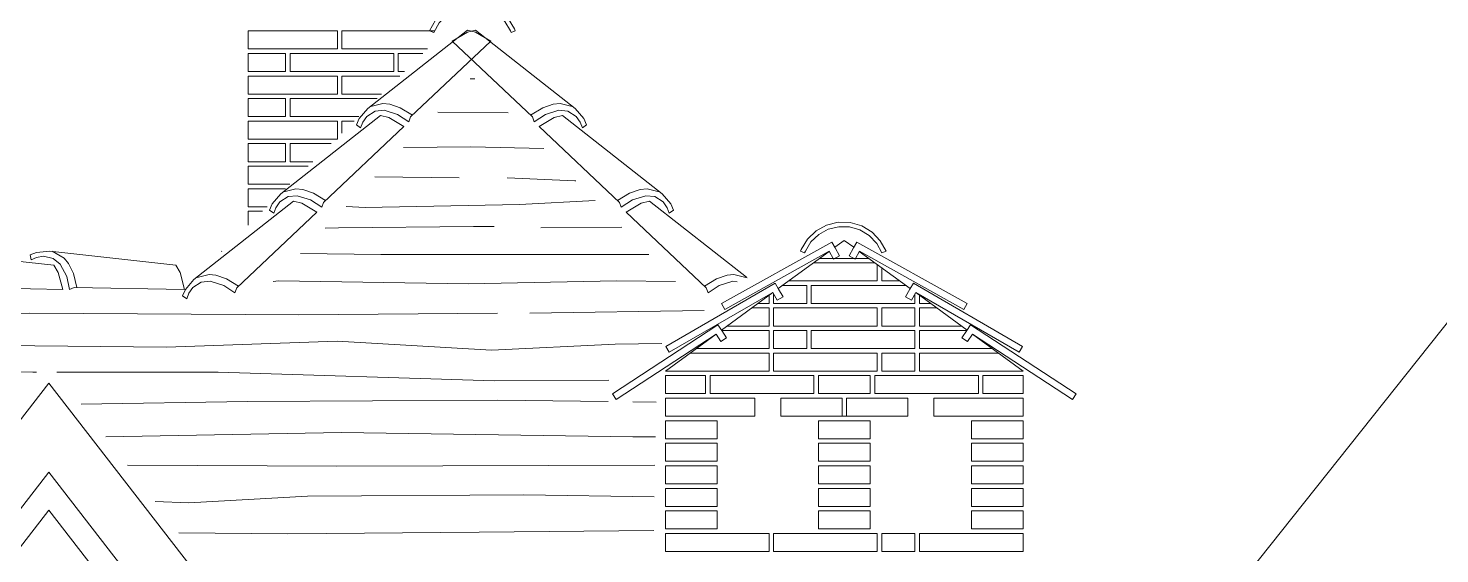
# Model space of a CAD drawing. Header units: millimetres. Extents: x -17502 to -16646, y 1856 to 2034.
# Drawn here: x -17195.459 to -17192.328, y 1875.379 to 1876.545 of the extents above; entities that cross this region are included whole.
import ezdxf

# ---------------------------------------------------------------- set-up
doc = ezdxf.new("R2010")
doc.units = ezdxf.units.MM
doc.layers.get('0').update_dxf_attribs({"lineweight": 9})
doc.layers.add('blocs', color=7, linetype='Continuous')
doc.layers.add('COUPE', color=7, linetype='Continuous', lineweight=9)

msp = doc.modelspace()

# ---------------------------------------------------------------- linework, layer by layer
at = {"lineweight": 9}
for points in [[(-17194.971, 1876.5389), (-17194.7735, 1876.5389), (-17194.7735, 1876.4989), (-17194.971, 1876.4989)], [(-17194.8885, 1876.4889), (-17194.971, 1876.4889), (-17194.971, 1876.4489), (-17194.8885, 1876.4489)], [(-17194.8785, 1876.4889), (-17194.6485, 1876.4889), (-17194.6485, 1876.4489), (-17194.8785, 1876.4489)], [(-17194.971, 1876.4389), (-17194.7735, 1876.4389), (-17194.7735, 1876.3989), (-17194.971, 1876.3989)], [(-17194.8885, 1876.3889), (-17194.971, 1876.3889), (-17194.971, 1876.3489), (-17194.8885, 1876.3489)], [(-17194.971, 1876.3389), (-17194.7735, 1876.3389), (-17194.7735, 1876.2989), (-17194.971, 1876.2989)], [(-17194.8885, 1876.2889), (-17194.971, 1876.2889), (-17194.971, 1876.2489), (-17194.8885, 1876.2489)], [(-17193.5759, 1875.9245), (-17193.8059, 1875.9245), (-17193.8059, 1875.8845), (-17193.5759, 1875.8845)], [(-17193.4921, 1875.9245), (-17193.5659, 1875.9245), (-17193.5659, 1875.8845), (-17193.4921, 1875.8845)], [(-17193.8059, 1875.8745), (-17193.7321, 1875.8745), (-17193.7321, 1875.8345), (-17193.8059, 1875.8345)], [(-17193.7221, 1875.8745), (-17193.4921, 1875.8745), (-17193.4921, 1875.8345), (-17193.7221, 1875.8345)], [(-17193.5759, 1875.8245), (-17193.8059, 1875.8245), (-17193.8059, 1875.7845), (-17193.5759, 1875.7845)], [(-17193.4921, 1875.8245), (-17193.5659, 1875.8245), (-17193.5659, 1875.7845), (-17193.4921, 1875.7845)], [(-17193.9565, 1875.7345), (-17194.0459, 1875.7345), (-17194.0459, 1875.7745), (-17193.9565, 1875.7745)], [(-17193.9465, 1875.7745), (-17193.7165, 1875.7745), (-17193.7165, 1875.7345), (-17193.9465, 1875.7345)], [(-17193.5915, 1875.7345), (-17193.7065, 1875.7345), (-17193.7065, 1875.7745), (-17193.5915, 1875.7745)], [(-17193.3515, 1875.7745), (-17193.5815, 1875.7745), (-17193.5815, 1875.7345), (-17193.3515, 1875.7345)], [(-17193.3415, 1875.7345), (-17193.2521, 1875.7345), (-17193.2521, 1875.7745), (-17193.3415, 1875.7745)], [(-17196.1573, 1874.99), (-17196.0085, 1874.99), (-17195.4136, 1875.7581), (-17194.8186, 1874.99), (-17194.6698, 1874.99), (-17194.6698, 1874.9166), (-17194.915, 1874.9166), (-17195.4136, 1875.5603), (-17195.9121, 1874.9166), (-17196.1573, 1874.9166)], [(-17194.0459, 1875.7245), (-17193.8474, 1875.7245), (-17193.8474, 1875.6845), (-17194.0459, 1875.6845)], [(-17193.7899, 1875.7245), (-17193.654, 1875.7245), (-17193.654, 1875.6845), (-17193.7899, 1875.6845)], [(-17193.5081, 1875.7245), (-17193.644, 1875.7245), (-17193.644, 1875.6845), (-17193.5081, 1875.6845)], [(-17193.2521, 1875.6845), (-17193.4506, 1875.6845), (-17193.4506, 1875.7245), (-17193.2521, 1875.7245)], [(-17194.0459, 1875.6345), (-17193.9309, 1875.6345), (-17193.9309, 1875.6745), (-17194.0459, 1875.6745)], [(-17193.5915, 1875.6345), (-17193.7065, 1875.6345), (-17193.7065, 1875.6745), (-17193.5915, 1875.6745)], [(-17193.2521, 1875.6345), (-17193.3671, 1875.6345), (-17193.3671, 1875.6745), (-17193.2521, 1875.6745)], [(-17194.0459, 1875.5845), (-17193.9309, 1875.5845), (-17193.9309, 1875.6245), (-17194.0459, 1875.6245)], [(-17193.5915, 1875.5845), (-17193.7065, 1875.5845), (-17193.7065, 1875.6245), (-17193.5915, 1875.6245)], [(-17193.2521, 1875.5845), (-17193.3671, 1875.5845), (-17193.3671, 1875.6245), (-17193.2521, 1875.6245)], [(-17196.1573, 1874.9166), (-17195.9121, 1874.9166), (-17195.4136, 1875.5603), (-17194.915, 1874.9166), (-17194.6698, 1874.9166), (-17194.6698, 1874.8649), (-17194.9403, 1874.8649), (-17195.4136, 1875.4758), (-17195.8868, 1874.8649), (-17196.1573, 1874.8649)], [(-17194.0459, 1875.5345), (-17193.9309, 1875.5345), (-17193.9309, 1875.5745), (-17194.0459, 1875.5745)], [(-17193.5915, 1875.5345), (-17193.7065, 1875.5345), (-17193.7065, 1875.5745), (-17193.5915, 1875.5745)], [(-17193.2521, 1875.5345), (-17193.3671, 1875.5345), (-17193.3671, 1875.5745), (-17193.2521, 1875.5745)], [(-17194.0459, 1875.4845), (-17193.9309, 1875.4845), (-17193.9309, 1875.5245), (-17194.0459, 1875.5245)], [(-17193.5915, 1875.4845), (-17193.7065, 1875.4845), (-17193.7065, 1875.5245), (-17193.5915, 1875.5245)], [(-17193.2521, 1875.4845), (-17193.3671, 1875.4845), (-17193.3671, 1875.5245), (-17193.2521, 1875.5245)], [(-17194.0459, 1875.4345), (-17193.9309, 1875.4345), (-17193.9309, 1875.4745), (-17194.0459, 1875.4745)], [(-17193.5915, 1875.4345), (-17193.7065, 1875.4345), (-17193.7065, 1875.4745), (-17193.5915, 1875.4745)], [(-17193.2521, 1875.4345), (-17193.3671, 1875.4345), (-17193.3671, 1875.4745), (-17193.2521, 1875.4745)], [(-17194.0459, 1875.4245), (-17193.8159, 1875.4245), (-17193.8159, 1875.3845), (-17194.0459, 1875.3845)], [(-17193.5759, 1875.4245), (-17193.8059, 1875.4245), (-17193.8059, 1875.3845), (-17193.5759, 1875.3845)], [(-17193.4921, 1875.4245), (-17193.5659, 1875.4245), (-17193.5659, 1875.3845), (-17193.4921, 1875.3845)], [(-17193.2521, 1875.4245), (-17193.4821, 1875.4245), (-17193.4821, 1875.3845), (-17193.2521, 1875.3845)]]:
    msp.add_lwpolyline(points, close=True, dxfattribs=at)
for points in [[(-17194.5575, 1876.5389), (-17194.7635, 1876.5389), (-17194.7635, 1876.4989), (-17194.5736, 1876.4989)], [(-17194.5837, 1876.4889), (-17194.6385, 1876.4889), (-17194.6385, 1876.4489), (-17194.6244, 1876.4489)], [(-17194.6346, 1876.4389), (-17194.7635, 1876.4389), (-17194.7635, 1876.3989), (-17194.6752, 1876.3989)], [(-17194.7261, 1876.3489), (-17194.8785, 1876.3489), (-17194.8785, 1876.3889), (-17194.6854, 1876.3889)], [(-17194.7362, 1876.3389), (-17194.7635, 1876.3389), (-17194.7635, 1876.3121)], [(-17194.8277, 1876.2489), (-17194.8785, 1876.2489), (-17194.8785, 1876.2889), (-17194.7871, 1876.2889)], [(-17194.8786, 1876.1989), (-17194.971, 1876.1989), (-17194.971, 1876.2389), (-17194.8379, 1876.2389)], [(-17194.8887, 1876.1889), (-17194.971, 1876.1889), (-17194.971, 1876.1489), (-17194.9294, 1876.1489)], [(-17194.971, 1876.108), (-17194.971, 1876.1389), (-17194.9396, 1876.1389)], [(-17193.6702, 1876.059), (-17193.649, 1876.0745)], [(-17193.6278, 1876.059), (-17193.649, 1876.0745)], [(-17193.7954, 1875.9675), (-17193.6824, 1876.0501)], [(-17193.5806, 1876.0245), (-17193.7174, 1876.0245)], [(-17193.5942, 1876.0345), (-17193.7037, 1876.0345)], [(-17193.5026, 1875.9675), (-17193.6156, 1876.0501)], [(-17193.7722, 1875.9845), (-17193.5759, 1875.9845), (-17193.5759, 1876.021)], [(-17193.5659, 1876.0137), (-17193.5659, 1875.9845), (-17193.5258, 1875.9845)], [(-17193.7858, 1875.9745), (-17193.7321, 1875.9745), (-17193.7321, 1875.9345), (-17193.8059, 1875.9345), (-17193.8059, 1875.9556)], [(-17193.4921, 1875.9556), (-17193.4921, 1875.9345), (-17193.7221, 1875.9345), (-17193.7221, 1875.9745), (-17193.5121, 1875.9745)], [(-17193.9213, 1875.8755), (-17193.8076, 1875.9586)], [(-17193.8159, 1875.9525), (-17193.8159, 1875.9345), (-17193.8406, 1875.9345)], [(-17193.3766, 1875.8755), (-17193.4904, 1875.9586)], [(-17193.4821, 1875.9525), (-17193.4821, 1875.9345), (-17193.4574, 1875.9345)], [(-17193.8543, 1875.9245), (-17193.8159, 1875.9245), (-17193.8159, 1875.8845), (-17193.909, 1875.8845)], [(-17193.4437, 1875.9245), (-17193.4821, 1875.9245), (-17193.4821, 1875.8845), (-17193.389, 1875.8845)], [(-17194.0459, 1875.7845), (-17193.9335, 1875.8666)], [(-17193.9207, 1875.8745), (-17193.8159, 1875.8745), (-17193.8159, 1875.8345), (-17193.9774, 1875.8345)], [(-17193.3773, 1875.8745), (-17193.4821, 1875.8745), (-17193.4821, 1875.8345), (-17193.3205, 1875.8345)], [(-17193.2521, 1875.7845), (-17193.3645, 1875.8666)], [(-17193.9911, 1875.8245), (-17193.8159, 1875.8245), (-17193.8159, 1875.7845), (-17194.0459, 1875.7845)], [(-17193.3069, 1875.8245), (-17193.4821, 1875.8245), (-17193.4821, 1875.7845), (-17193.2521, 1875.7845)], [(-17193.654, 1875.6845), (-17193.644, 1875.6845)]]:
    msp.add_lwpolyline(points, dxfattribs=at)
at = {"layer": 'blocs', "lineweight": 9}
for points in [[(-17194.4786, 1876.4323), (-17194.4688, 1876.4324)], [(-17194.5504, 1876.3585), (-17194.3943, 1876.3572)], [(-17194.6267, 1876.2802), (-17194.4774, 1876.2816), (-17194.3158, 1876.2781)], [(-17194.6902, 1876.215), (-17194.5036, 1876.213)], [(-17194.3969, 1876.213), (-17194.2468, 1876.2064), (-17194.2448, 1876.2065)], [(-17194.7539, 1876.1496), (-17194.712, 1876.1476), (-17194.3694, 1876.1542), (-17194.2018, 1876.1631)], [(-17194.8008, 1876.1014), (-17194.7713, 1876.102), (-17194.4711, 1876.1053), (-17194.4254, 1876.1053)], [(-17194.3222, 1876.102), (-17194.1426, 1876.1035)], [(-17194.8555, 1876.0452), (-17194.6768, 1876.0432), (-17194.2525, 1876.0432), (-17194.0828, 1876.0432)], [(-17194.9158, 1875.9833), (-17194.9044, 1875.9845), (-17194.4835, 1875.9779), (-17194.1539, 1875.9845), (-17194.0232, 1875.9831)], [(-17196.1118, 1875.9029), (-17195.4559, 1875.9127), (-17194.8587, 1875.9095), (-17194.4181, 1875.9127)], [(-17194.3463, 1875.9127), (-17193.9595, 1875.919)], [(-17195.518, 1875.841), (-17195.1525, 1875.8377), (-17194.7739, 1875.8508), (-17194.4313, 1875.8312), (-17194.1572, 1875.8443), (-17194.0536, 1875.8454)], [(-17196.3924, 1875.7734), (-17196.1639, 1875.7856), (-17195.9779, 1875.7856), (-17195.4493, 1875.7823), (-17195.4406, 1875.7823)], [(-17195.3957, 1875.7823), (-17195.0381, 1875.7823), (-17194.4246, 1875.7627), (-17194.1711, 1875.7647)], [(-17195.3419, 1875.7115), (-17194.9728, 1875.717), (-17194.418, 1875.7203), (-17194.1724, 1875.7168)], [(-17194.118, 1875.7161), (-17194.0666, 1875.7154)], [(-17195.2868, 1875.6388), (-17194.7641, 1875.6485), (-17194.1179, 1875.6387), (-17194.068, 1875.6384)], [(-17195.2388, 1875.5757), (-17194.7744, 1875.5734), (-17194.0691, 1875.5762)], [(-17195.1778, 1875.4954), (-17195.1033, 1875.4925), (-17194.8396, 1875.5074), (-17194.3596, 1875.5103), (-17194.0704, 1875.506)], [(-17195.125, 1875.4258), (-17194.8832, 1875.4236), (-17194.4586, 1875.4273), (-17194.0717, 1875.4307)]]:
    msp.add_lwpolyline(points, dxfattribs=at)
at = {"layer": 'COUPE', "color": 7, "linetype": 'Continuous', "lineweight": 9}
for p, q in [((-17194.7061, 1876.3669), (-17194.4851, 1876.5408)), ((-17194.4851, 1876.5364), (-17194.5186, 1876.5164)), ((-17194.4667, 1876.5408), (-17194.4851, 1876.5364)), ((-17194.4851, 1876.5408), (-17194.4667, 1876.5364)), ((-17194.2457, 1876.3669), (-17194.4667, 1876.5408)), ((-17194.4667, 1876.5364), (-17194.4332, 1876.5164)), ((-17194.4332, 1876.5164), (-17194.6111, 1876.3481)), ((-17194.5186, 1876.5164), (-17194.3407, 1876.3481)), ((-17194.7251, 1876.3447), (-17194.7061, 1876.3669)), ((-17194.7021, 1876.3709), (-17194.6726, 1876.3782)), ((-17194.6726, 1876.3782), (-17194.6572, 1876.3766)), ((-17194.6572, 1876.3766), (-17194.6339, 1876.3685)), ((-17194.6339, 1876.3685), (-17194.607, 1876.3521)), ((-17194.318, 1876.3685), (-17194.3448, 1876.3521)), ((-17194.2947, 1876.3766), (-17194.318, 1876.3685)), ((-17194.2792, 1876.3782), (-17194.2947, 1876.3766)), ((-17194.2497, 1876.3709), (-17194.2792, 1876.3782)), ((-17194.2267, 1876.3447), (-17194.2457, 1876.3669)), ((-17194.8989, 1876.1773), (-17194.6779, 1876.3512)), ((-17194.7312, 1876.3308), (-17194.7251, 1876.3447)), ((-17194.7172, 1876.3362), (-17194.7219, 1876.3242)), ((-17194.7083, 1876.3492), (-17194.7172, 1876.3362)), ((-17194.6897, 1876.361), (-17194.7083, 1876.3492)), ((-17194.67, 1876.3629), (-17194.6897, 1876.361)), ((-17194.6779, 1876.3512), (-17194.6594, 1876.3468)), ((-17194.64, 1876.3536), (-17194.67, 1876.3629)), ((-17194.6594, 1876.3468), (-17194.626, 1876.3268)), ((-17194.6151, 1876.3374), (-17194.64, 1876.3536)), ((-17194.6111, 1876.3481), (-17194.6151, 1876.3374)), ((-17194.3407, 1876.3481), (-17194.3367, 1876.3374)), ((-17194.3367, 1876.3374), (-17194.3118, 1876.3536)), ((-17194.2924, 1876.3468), (-17194.3259, 1876.3268)), ((-17194.3118, 1876.3536), (-17194.2818, 1876.3629)), ((-17194.2739, 1876.3512), (-17194.2924, 1876.3468)), ((-17194.2818, 1876.3629), (-17194.2621, 1876.361)), ((-17194.0529, 1876.1773), (-17194.2739, 1876.3512)), ((-17194.2621, 1876.361), (-17194.2435, 1876.3492)), ((-17194.2435, 1876.3492), (-17194.2346, 1876.3362)), ((-17194.2346, 1876.3362), (-17194.2299, 1876.3242)), ((-17194.2206, 1876.3308), (-17194.2267, 1876.3447)), ((-17194.626, 1876.3268), (-17194.8039, 1876.1585)), ((-17194.7219, 1876.3242), (-17194.7312, 1876.3308)), ((-17194.3259, 1876.3268), (-17194.1479, 1876.1585)), ((-17194.2299, 1876.3242), (-17194.2206, 1876.3308)), ((-17194.8949, 1876.1813), (-17194.8654, 1876.1886)), ((-17194.8654, 1876.1886), (-17194.8499, 1876.187)), ((-17194.8499, 1876.187), (-17194.8266, 1876.1789)), ((-17194.8266, 1876.1789), (-17194.7998, 1876.1625)), ((-17194.1252, 1876.1789), (-17194.152, 1876.1625)), ((-17194.1019, 1876.187), (-17194.1252, 1876.1789)), ((-17194.0864, 1876.1886), (-17194.1019, 1876.187)), ((-17194.0569, 1876.1813), (-17194.0864, 1876.1886)), ((-17195.0917, 1875.9877), (-17194.8706, 1876.1616)), ((-17194.924, 1876.1411), (-17194.9179, 1876.1551)), ((-17194.9179, 1876.1551), (-17194.8989, 1876.1773)), ((-17194.9011, 1876.1596), (-17194.91, 1876.1466)), ((-17194.8825, 1876.1714), (-17194.9011, 1876.1596)), ((-17194.8628, 1876.1733), (-17194.8825, 1876.1714)), ((-17194.8706, 1876.1616), (-17194.8522, 1876.1572)), ((-17194.8328, 1876.164), (-17194.8628, 1876.1733)), ((-17194.8522, 1876.1572), (-17194.8187, 1876.1372)), ((-17194.8079, 1876.1478), (-17194.8328, 1876.164)), ((-17194.8039, 1876.1585), (-17194.8079, 1876.1478)), ((-17194.1479, 1876.1585), (-17194.1439, 1876.1478)), ((-17194.1439, 1876.1478), (-17194.1191, 1876.164)), ((-17194.0996, 1876.1572), (-17194.1331, 1876.1372)), ((-17194.1191, 1876.164), (-17194.089, 1876.1733)), ((-17194.0812, 1876.1616), (-17194.0996, 1876.1572)), ((-17194.089, 1876.1733), (-17194.0693, 1876.1714)), ((-17193.8661, 1875.9925), (-17194.0812, 1876.1616)), ((-17194.0693, 1876.1714), (-17194.0507, 1876.1596)), ((-17194.0339, 1876.1551), (-17194.0529, 1876.1773)), ((-17194.0507, 1876.1596), (-17194.0418, 1876.1466)), ((-17194.0278, 1876.1411), (-17194.0339, 1876.1551)), ((-17194.8187, 1876.1372), (-17194.9967, 1875.9689)), ((-17194.9147, 1876.1346), (-17194.924, 1876.1411)), ((-17194.91, 1876.1466), (-17194.9147, 1876.1346)), ((-17194.1331, 1876.1372), (-17193.9552, 1875.9689)), ((-17194.0418, 1876.1466), (-17194.0371, 1876.1346)), ((-17194.0371, 1876.1346), (-17194.0278, 1876.1411)), ((-17195.682, 1876.0503), (-17195.4025, 1876.0192)), ((-17195.4549, 1876.042), (-17195.4407, 1876.0478)), ((-17195.4528, 1876.0309), (-17195.4549, 1876.042)), ((-17195.4411, 1876.0361), (-17195.4528, 1876.0309)), ((-17195.4256, 1876.0392), (-17195.4411, 1876.0361)), ((-17195.4407, 1876.0478), (-17195.4116, 1876.0503)), ((-17195.4041, 1876.0345), (-17195.4256, 1876.0392)), ((-17195.4116, 1876.0503), (-17195.1321, 1876.0192)), ((-17195.4059, 1876.0503), (-17195.3798, 1876.0348)), ((-17195.3887, 1876.022), (-17195.4041, 1876.0345)), ((-17195.3738, 1875.9943), (-17195.3887, 1876.022)), ((-17195.3798, 1876.0348), (-17195.3699, 1876.0228)), ((-17195.3699, 1876.0228), (-17195.359, 1876.0007)), ((-17195.0302, 1876.0503), (-17195.0299, 1876.05)), ((-17195.4025, 1876.0192), (-17195.3925, 1876.0031)), ((-17195.3925, 1876.0031), (-17195.3826, 1875.9654)), ((-17195.3674, 1875.9654), (-17195.3738, 1875.9943)), ((-17195.359, 1876.0007), (-17195.3514, 1875.9702)), ((-17195.1321, 1876.0192), (-17195.1221, 1876.0031)), ((-17195.1221, 1876.0031), (-17195.1122, 1875.9654)), ((-17195.0877, 1875.9917), (-17195.0582, 1875.999)), ((-17195.0582, 1875.999), (-17195.0427, 1875.9974)), ((-17195.0427, 1875.9974), (-17195.0194, 1875.9893)), ((-17193.9091, 1875.9974), (-17193.9324, 1875.9893)), ((-17193.8936, 1875.999), (-17193.9091, 1875.9974)), ((-17193.8642, 1875.9917), (-17193.8936, 1875.999)), ((-17195.3826, 1875.9654), (-17195.6275, 1875.9702)), ((-17195.3571, 1875.9702), (-17195.3674, 1875.9654)), ((-17195.1122, 1875.9654), (-17195.3571, 1875.9702)), ((-17195.1168, 1875.9515), (-17195.1107, 1875.9655)), ((-17195.1107, 1875.9655), (-17195.0917, 1875.9877)), ((-17195.0939, 1875.97), (-17195.1028, 1875.957)), ((-17195.0753, 1875.9818), (-17195.0939, 1875.97)), ((-17195.0555, 1875.9837), (-17195.0753, 1875.9818)), ((-17195.0255, 1875.9744), (-17195.0555, 1875.9837)), ((-17195.0006, 1875.9582), (-17195.0255, 1875.9744)), ((-17195.0194, 1875.9893), (-17194.9926, 1875.9729)), ((-17194.9967, 1875.9689), (-17195.0006, 1875.9582)), ((-17193.9324, 1875.9893), (-17193.9592, 1875.9729)), ((-17193.9552, 1875.9689), (-17193.9512, 1875.9582)), ((-17193.9512, 1875.9582), (-17193.9263, 1875.9744)), ((-17193.9263, 1875.9744), (-17193.8963, 1875.9837)), ((-17193.8963, 1875.9837), (-17193.8867, 1875.9828)), ((-17195.1075, 1875.945), (-17195.1168, 1875.9515)), ((-17195.1028, 1875.957), (-17195.1075, 1875.945))]:
    msp.add_line(p, q, dxfattribs=at)
at = {"layer": 'COUPE', "color": 7, "lineweight": 9}
msp.add_lwpolyline([(-17192.8052, 1875.2703), (-17192.1731, 1876.0655), (-17191.3876, 1878.4099)], dxfattribs=at)
at = {"layer": 'COUPE', "color": 7, "linetype": 'Continuous', "lineweight": 9}
for points in [[(-17194.5687, 1876.5392), (-17194.5594, 1876.5356), (-17194.5478, 1876.5566), (-17194.5312, 1876.574), (-17194.5107, 1876.5864), (-17194.4877, 1876.5931), (-17194.4637, 1876.5937), (-17194.4404, 1876.588), (-17194.4193, 1876.5764), (-17194.402, 1876.5598), (-17194.3896, 1876.5393), (-17194.388, 1876.5356), (-17194.3787, 1876.5392), (-17194.3804, 1876.5433), (-17194.3942, 1876.5661), (-17194.4134, 1876.5845), (-17194.4368, 1876.5973), (-17194.4626, 1876.6036), (-17194.4892, 1876.603), (-17194.5148, 1876.5956), (-17194.5375, 1876.5818), (-17194.5559, 1876.5625), (-17194.5687, 1876.5392)], [(-17193.5562, 1876.0503), (-17193.5655, 1876.0466), (-17193.5771, 1876.0677), (-17193.5937, 1876.085), (-17193.6142, 1876.0975), (-17193.6372, 1876.1042), (-17193.6612, 1876.1047), (-17193.6845, 1876.099), (-17193.7056, 1876.0875), (-17193.7229, 1876.0709), (-17193.7353, 1876.0504), (-17193.7369, 1876.0466), (-17193.7462, 1876.0503), (-17193.7445, 1876.0544), (-17193.7307, 1876.0771), (-17193.7115, 1876.0955), (-17193.6881, 1876.1083), (-17193.6623, 1876.1147), (-17193.6357, 1876.1141), (-17193.6101, 1876.1066), (-17193.5874, 1876.0928), (-17193.569, 1876.0736), (-17193.5562, 1876.0503)], [(-17193.6826, 1876.0504), (-17193.9139, 1875.9212), (-17193.9212, 1875.9343), (-17193.6768, 1876.0708), (-17193.6695, 1876.0577), (-17193.6597, 1876.0403), (-17193.6728, 1876.033), (-17193.6826, 1876.0504)], [(-17193.6154, 1876.0504), (-17193.384, 1875.9212), (-17193.3767, 1875.9343), (-17193.6212, 1876.0708), (-17193.6285, 1876.0577), (-17193.6382, 1876.0403), (-17193.6251, 1876.033), (-17193.6154, 1876.0504)], [(-17193.8078, 1875.9589), (-17194.0372, 1875.8263), (-17194.0447, 1875.8392), (-17193.8023, 1875.9793), (-17193.7948, 1875.9664), (-17193.7848, 1875.949), (-17193.7977, 1875.9415), (-17193.8078, 1875.9589)], [(-17193.4902, 1875.9589), (-17193.2608, 1875.8263), (-17193.2533, 1875.8392), (-17193.4957, 1875.9793), (-17193.5032, 1875.9664), (-17193.5132, 1875.949), (-17193.5002, 1875.9415), (-17193.4902, 1875.9589)], [(-17193.9335, 1875.8666), (-17194.1552, 1875.7214), (-17194.1634, 1875.734), (-17193.9291, 1875.8874), (-17193.9209, 1875.8748), (-17193.91, 1875.8581), (-17193.9225, 1875.8499), (-17193.9335, 1875.8666)], [(-17193.3645, 1875.8666), (-17193.1428, 1875.7214), (-17193.1346, 1875.734), (-17193.3689, 1875.8874), (-17193.3771, 1875.8748), (-17193.388, 1875.8581), (-17193.3755, 1875.8499), (-17193.3645, 1875.8666)]]:
    msp.add_lwpolyline(points, close=True, dxfattribs=at)

doc.saveas('drawing.dxf')
